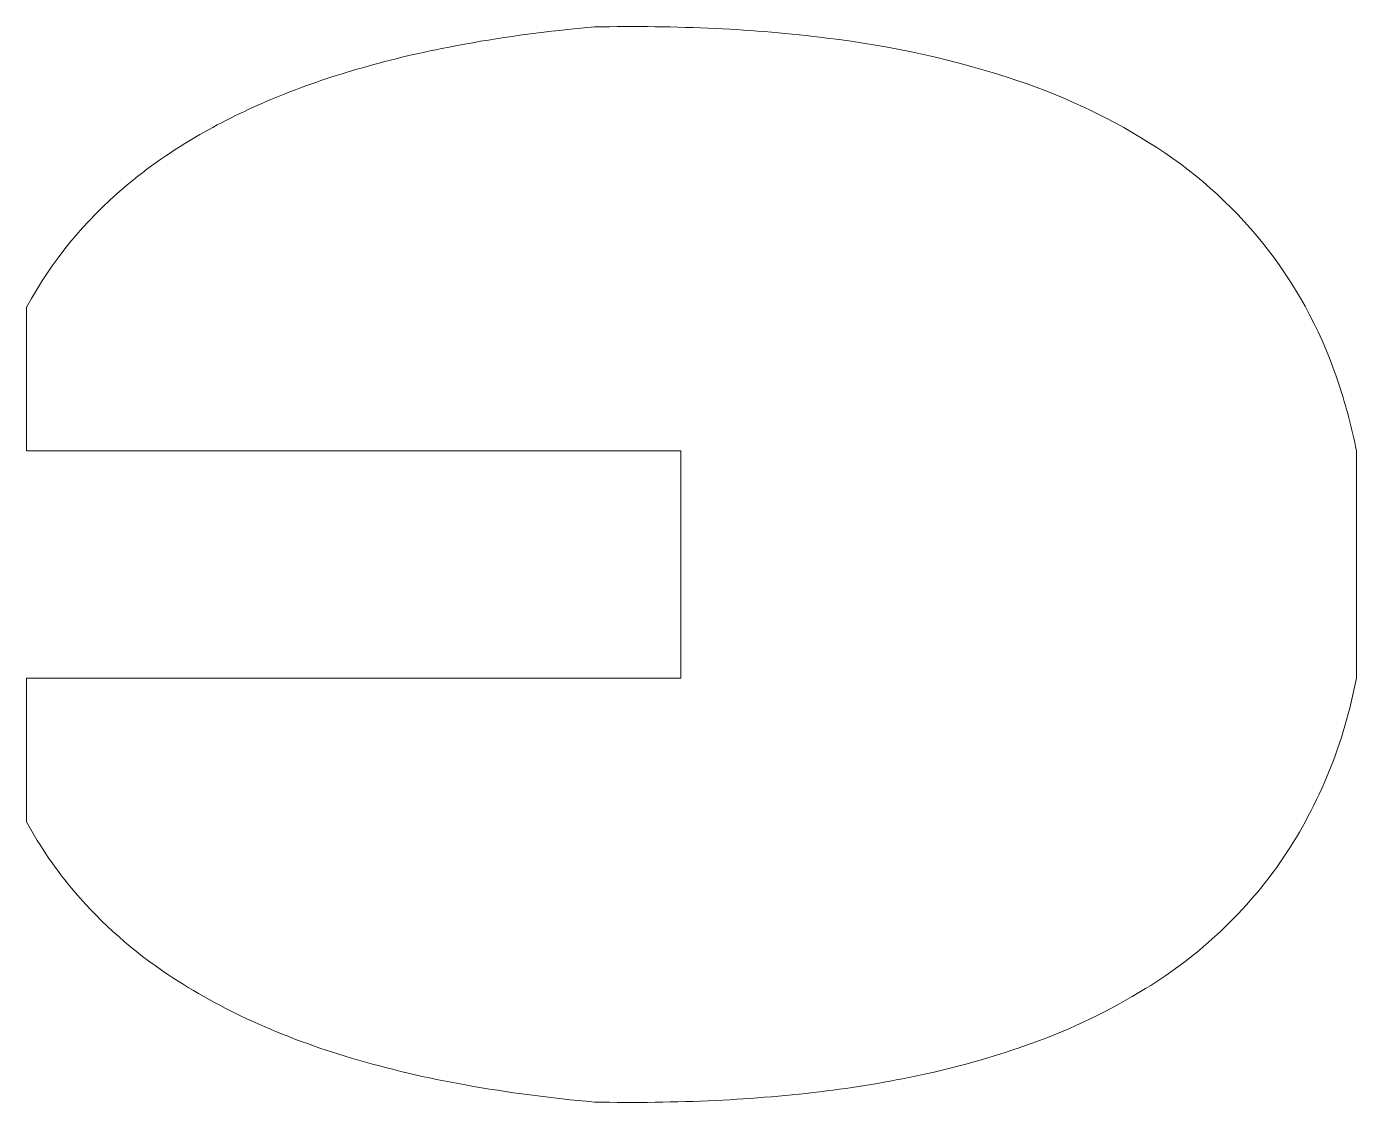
# Model space of a CAD drawing. Header units: millimetres. Extents: x 3430.5 to 3446.9, y 1413.2 to 1426.5.
import ezdxf

# ---------------------------------------------------------------- set-up
doc = ezdxf.new("R2010")
doc.units = ezdxf.units.MM

msp = doc.modelspace()

# ---------------------------------------------------------------- linework, layer by layer
at = {"lineweight": 20}
for p, q in [((3430.464, 1421.239), (3430.464, 1423.017)), ((3438.557, 1421.239), (3430.464, 1421.239)), ((3438.557, 1418.423), (3438.557, 1421.239)), ((3446.916, 1421.239), (3446.916, 1418.423)), ((3430.464, 1418.423), (3438.557, 1418.423)), ((3430.464, 1416.644), (3430.464, 1418.423))]:
    msp.add_line(p, q, dxfattribs=at)
for points in [[(3430.464, 1423.017, -0.093467), (3431.675, 1424.501, -0.045696), (3432.607, 1425.153, -0.031328), (3433.485, 1425.586, -0.026861), (3434.482, 1425.941, -0.022792), (3435.596, 1426.218, -0.023858), (3437.155, 1426.453, -0.004299), (3437.489, 1426.486)], [(3437.489, 1426.486, -0.01631), (3438.991, 1426.466, -0.019341), (3440.365, 1426.348, -0.051652), (3442.729, 1425.819, -0.06289), (3444.447, 1424.992, -0.173425), (3446.704, 1422.049, -0.03126), (3446.916, 1421.239)], [(3446.916, 1418.423, -0.100595), (3446.012, 1416.197, -0.105918), (3444.308, 1414.581, -0.05204), (3442.903, 1413.904, -0.032961), (3441.611, 1413.529, -0.02367), (3440.365, 1413.314, -0.019906), (3438.991, 1413.196, -0.017252), (3437.489, 1413.176)], [(3437.489, 1413.176, -0.022415), (3435.893, 1413.387, -0.027618), (3434.482, 1413.72, -0.033922), (3433.255, 1414.176, -0.040941), (3432.212, 1414.755, -0.068071), (3431.063, 1415.771, -0.052284), (3430.464, 1416.644)]]:
    msp.add_lwpolyline(points, format="xyb", dxfattribs=at)

doc.saveas('drawing.dxf')
